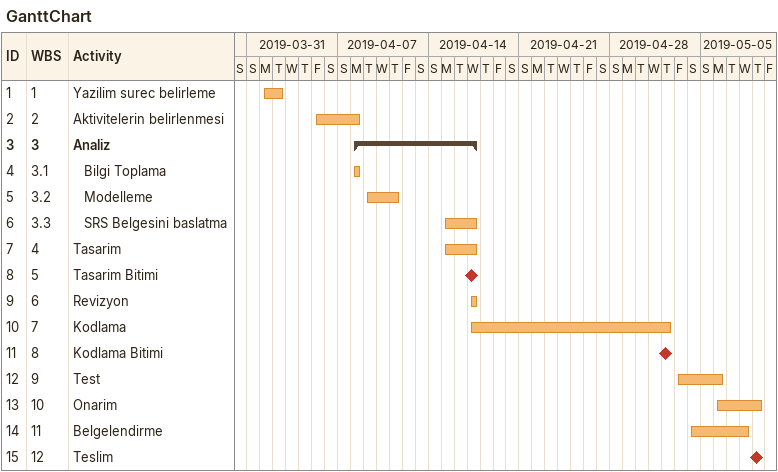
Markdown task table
GanttChart

| ID | WBS | Task | Start | Finish |
|---|---|---|---|---|
| 1 | 1 | Yazilim surec belirleme | 2019-04-01 | 2019-04-02 |
| 2 | 2 | Aktivitelerin belirlenmesi | 2019-04-05 | 2019-04-08 |
| 3 | 3 | **Analiz** | 2019-04-08 | 2019-04-17 |
| 4 | 3.1 | Bilgi Toplama | 2019-04-08 | 2019-04-08 |
| 5 | 3.2 | Modelleme | 2019-04-09 | 2019-04-11 |
| 6 | 3.3 | SRS Belgesini baslatma | 2019-04-15 | 2019-04-17 |
| 7 | 4 | Tasarim | 2019-04-15 | 2019-04-17 |
| 8 | 5 | Tasarim Bitimi (milestone) | 2019-04-17 | 2019-04-17 |
| 9 | 6 | Revizyon | 2019-04-17 | 2019-04-17 |
| 10 | 7 | Kodlama | 2019-04-17 | 2019-05-02 |
| 11 | 8 | Kodlama Bitimi (milestone) | 2019-05-02 | 2019-05-02 |
| 12 | 9 | Test | 2019-05-03 | 2019-05-06 |
| 13 | 10 | Onarim | 2019-05-06 | 2019-05-09 |
| 14 | 11 | Belgelendirme | 2019-05-04 | 2019-05-08 |
| 15 | 12 | Teslim (milestone) | 2019-05-09 | 2019-05-09 |
